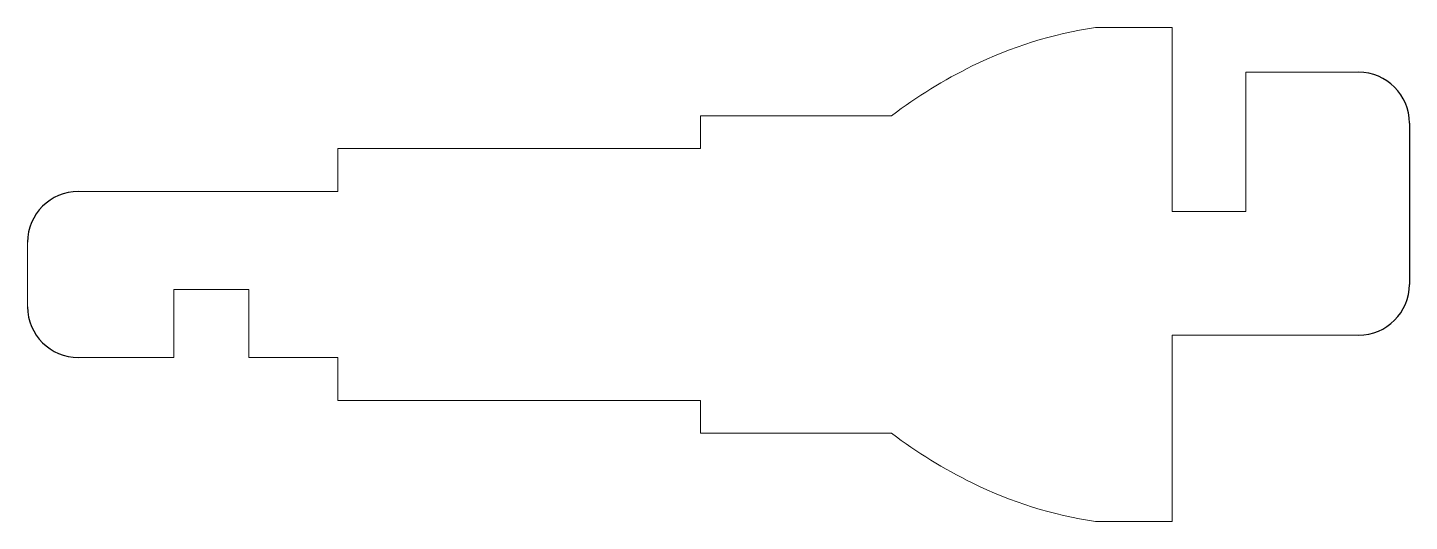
# Model space of a CAD drawing. Header units: millimetres. Extents: x 3372.2 to 3427, y 1400.2 to 1419.8.
import ezdxf

# ---------------------------------------------------------------- set-up
doc = ezdxf.new("R2010")
doc.units = ezdxf.units.MM

msp = doc.modelspace()

# ---------------------------------------------------------------- linework, layer by layer
at = {"lineweight": 20}
for p, q in [((3414.579, 1419.85), (3417.621, 1419.85)), ((3417.621, 1419.85), (3417.621, 1412.541)), ((3420.556, 1418.079), (3425.033, 1418.075)), ((3420.556, 1412.541), (3420.556, 1418.079)), ((3398.891, 1416.351), (3406.485, 1416.351)), ((3398.891, 1415.048), (3398.891, 1416.351)), ((3384.484, 1415.048), (3398.891, 1415.048)), ((3384.484, 1413.34), (3384.484, 1415.048)), ((3384.484, 1413.34), (3374.187, 1413.34)), ((3417.621, 1412.541), (3420.556, 1412.541)), ((3372.171, 1411.323), (3372.171, 1408.758)), ((3377.974, 1409.446), (3377.974, 1406.741)), ((3380.962, 1409.446), (3377.974, 1409.446)), ((3380.962, 1406.741), (3380.962, 1409.446)), ((3417.621, 1407.631), (3425.031, 1407.631)), ((3417.621, 1400.231), (3417.621, 1407.631)), ((3377.974, 1406.741), (3374.187, 1406.741)), ((3384.484, 1406.741), (3380.962, 1406.741)), ((3384.484, 1406.741), (3384.484, 1405.033)), ((3384.484, 1405.033), (3398.891, 1405.033)), ((3398.891, 1405.033), (3398.891, 1403.73)), ((3398.891, 1403.73), (3406.485, 1403.73)), ((3414.579, 1400.231), (3417.621, 1400.231))]:
    msp.add_line(p, q, dxfattribs=at)
msp.add_line((3427.048, 1416.058), (3427.048, 1409.648))
for points in [[(3406.485, 1416.351, -0.046619), (3409.69, 1418.325, -0.07857), (3414.579, 1419.85)], [(3406.485, 1403.73, 0.046619), (3409.69, 1401.756, 0.07857), (3414.579, 1400.231)]]:
    msp.add_lwpolyline(points, format="xyb", dxfattribs=at)
for centre, start, end in [((3425.031, 1416.058), 0, 90), ((3374.187, 1411.323), 90, 180), ((3425.031, 1409.648), 270, 0), ((3374.187, 1408.758), 180, 270)]:
    msp.add_arc(centre, 2.017, start, end)

doc.saveas('drawing.dxf')
